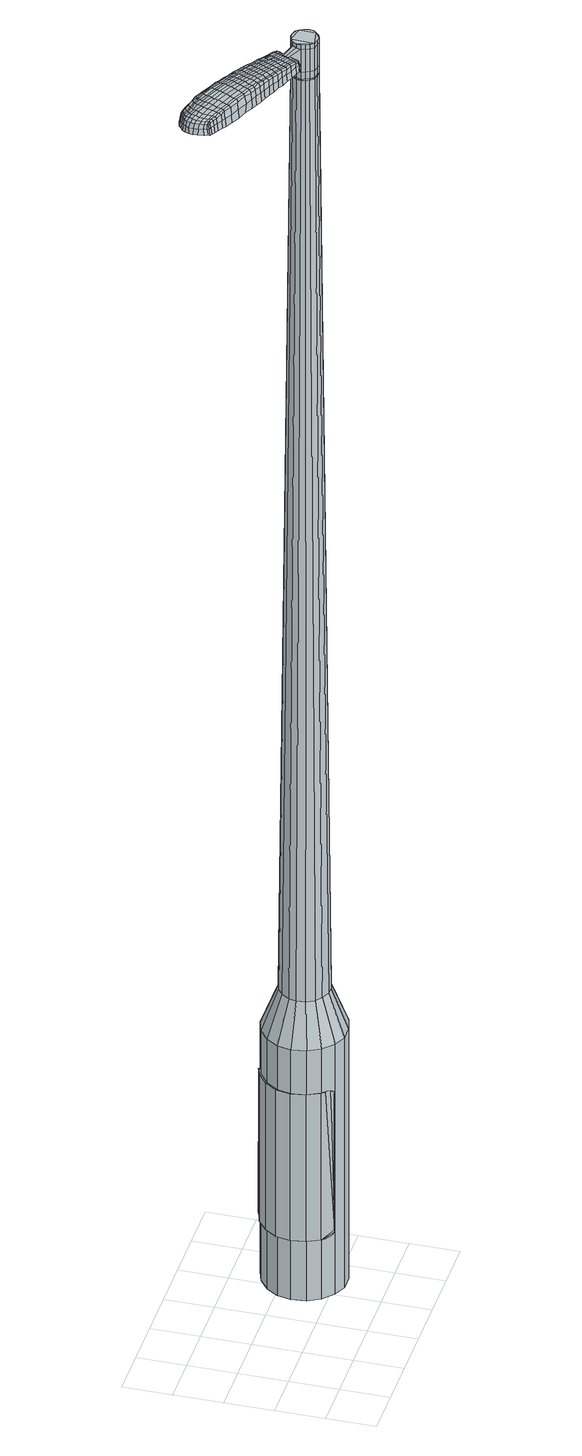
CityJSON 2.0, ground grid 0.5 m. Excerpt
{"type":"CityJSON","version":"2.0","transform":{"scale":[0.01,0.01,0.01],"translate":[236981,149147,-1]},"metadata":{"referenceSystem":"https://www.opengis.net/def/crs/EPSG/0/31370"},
"CityObjects":{
"object1":{"type":"GenericCityObject","attributes":{"cluster":246,"mean_distance_to_centroid":0.269,"new_centroid_x":236982.77,"new_centroid_y":149147.83,"mean_distance_to_camera":9.05,"H1":12.29,"H2":12.5,"Z_final":109.73,"cluster2":-1,"proj_x":236983.91,"proj_y":149145.11,"id_line":38693,"bearing_l":67.26,"distance":2.95,"orientation":"left","G_obj":157.26},"geometry":[{"type":"MultiSurface","lod":"2","boundaries":[[[0,1,2,3]],[[1,4,5,2]],[[4,6,7,5]],[[6,8,9,7]],[[8,10,11,9]],[[10,12,13,11]],[[12,14,15,13]],[[14,16,17,15]],[[16,18,19,17]],[[18,20,21,19]],[[20,22,23,21]],[[22,24,25,23]],[[24,26,27,25]],[[26,28,29,27]],[[28,30,31,29]],[[30,32,33,31]],[[32,34,35,33]],[[34,0,3,35]],[[36,37,38,39]],[[38,40,41,42]],[[41,43,42]],[[42,44,45,46]],[[45,47,46]],[[46,48,49,50]],[[49,51,50]],[[42,46,50,38]],[[50,52,39,38]],[[53,36,39]],[[2,5,7,35]],[[7,9,11,15]],[[11,13,15]],[[15,17,19,23]],[[19,21,23]],[[23,25,27,31]],[[27,29,31]],[[15,23,31,7]],[[31,33,35,7]],[[3,2,35]],[[1,0,54,55]],[[0,34,56,54]],[[34,32,57,56]],[[32,30,58,57]],[[30,28,59,58]],[[28,26,60,59]],[[26,24,61,60]],[[24,22,62,61]],[[22,20,63,62]],[[20,18,64,63]],[[18,16,65,64]],[[16,14,66,65]],[[14,12,67,66]],[[12,10,68,67]],[[10,8,69,68]],[[8,6,70,69]],[[6,4,71,70]],[[4,1,55,71]],[[55,54,72,73]],[[54,56,74,72]],[[56,57,75,74]],[[57,58,76,75]],[[58,59,77,76]],[[59,60,78,77]],[[60,61,79,78]],[[61,62,80,79]],[[62,63,81,80]],[[63,64,82,81]],[[64,65,83,82]],[[65,66,84,83]],[[66,67,85,84]],[[67,68,86,85]],[[68,69,87,86]],[[69,70,88,87]],[[70,71,89,88]],[[71,55,73,89]],[[90,91,92,93]],[[94,95,91,90]],[[75,96,95,94]],[[76,97,96,75]],[[98,99,97,76]],[[78,100,99,98]],[[101,102,100,78]],[[103,104,102,101]],[[81,105,104,103]],[[106,107,105,81]],[[108,109,107,106]],[[84,110,109,108]],[[111,112,110,84]],[[113,114,112,111]],[[115,116,114,113]],[[117,118,116,115]],[[119,120,118,117]],[[93,92,120,119]],[[121,122,123,124]],[[125,121,124,126]],[[127,125,126,128]],[[129,127,128,130]],[[131,129,130,132]],[[133,131,132,134]],[[135,133,134,136]],[[137,135,136,138]],[[139,137,138,140]],[[141,139,140,142]],[[143,141,142,144]],[[145,143,144,146]],[[147,145,146,148]],[[149,147,148,150]],[[151,149,150,152]],[[153,151,152,154]],[[73,72,90,93]],[[72,74,94,90]],[[74,75,94]],[[77,98,76]],[[77,78,98]],[[79,101,78]],[[79,80,103,101]],[[80,81,103]],[[82,106,81]],[[82,83,108,106]],[[83,84,108]],[[85,111,84]],[[85,86,113,111]],[[86,87,115,113]],[[87,88,117,115]],[[88,89,119,117]],[[89,73,93,119]],[[155,156,92,91]],[[156,157,120,92]],[[157,158,118,120]],[[158,159,116,118]],[[159,160,114,116]],[[160,161,112,114]],[[161,110,112]],[[162,109,110]],[[162,163,107,109]],[[163,105,107]],[[164,104,105]],[[164,165,102,104]],[[165,100,102]],[[166,99,100]],[[166,97,99]],[[167,95,96]],[[167,155,91,95]],[[39,52,153,168]],[[156,155,169,154]],[[53,39,168,122]],[[155,167,123,169]],[[36,53,122,121]],[[167,96,124,123]],[[37,36,121,125]],[[96,97,126,124]],[[38,37,125,127]],[[97,166,128,126]],[[40,38,127,129]],[[166,100,130,128]],[[41,40,129,131]],[[100,165,132,130]],[[43,41,131,133]],[[165,164,134,132]],[[42,43,133,135]],[[164,105,136,134]],[[44,42,135,137]],[[105,163,138,136]],[[45,44,137,139]],[[163,162,140,138]],[[47,45,139,141]],[[162,110,142,140]],[[46,47,141,143]],[[110,161,144,142]],[[48,46,143,145]],[[161,160,146,144]],[[49,48,145,147]],[[160,159,148,146]],[[51,49,147,149]],[[159,158,150,148]],[[50,51,149,151]],[[158,157,152,150]],[[52,50,151,153]],[[157,156,154,152]],[[153,154,170,171]],[[154,169,172,170]],[[169,123,173,172]],[[123,122,174,173]],[[122,168,175,174]],[[168,153,171,175]],[[176,177,178,179]],[[180,176,179,181]],[[176,180,182,183]],[[177,176,183,184]],[[185,186,187,188]],[[189,185,188,190]],[[185,189,191,192]],[[186,185,192,193]],[[194,195,196,197]],[[198,194,197,199]],[[194,198,200,201]],[[195,194,201,202]],[[203,204,205,206]],[[207,203,206,208]],[[203,207,209,210]],[[204,203,210,211]],[[212,213,214,215]],[[216,212,215,217]],[[212,216,218,219]],[[213,212,219,220]],[[221,222,223,224]],[[225,221,224,226]],[[221,225,227,228]],[[222,221,228,229]],[[230,231,232,233]],[[222,230,233,223]],[[230,222,229,234]],[[231,230,234,235]],[[236,237,238,239]],[[231,236,239,232]],[[236,231,235,240]],[[237,236,240,241]],[[242,180,181,243]],[[237,242,243,238]],[[242,237,241,244]],[[180,242,244,182]],[[245,246,247,248]],[[249,245,248,250]],[[245,249,251,252]],[[246,245,252,253]],[[254,255,256,257]],[[246,254,257,247]],[[254,246,253,258]],[[255,254,258,259]],[[260,261,262,263]],[[255,260,263,256]],[[260,255,259,264]],[[261,260,264,265]],[[266,267,268,269]],[[261,266,269,262]],[[266,261,265,270]],[[267,266,270,271]],[[272,177,184,273]],[[267,272,273,268]],[[272,267,271,274]],[[177,272,274,178]],[[275,276,277,278]],[[279,275,278,280]],[[275,279,281,282]],[[276,275,282,283]],[[284,285,286,287]],[[276,284,287,277]],[[284,276,283,288]],[[285,284,288,289]],[[290,291,292,293]],[[285,290,293,286]],[[290,285,289,294]],[[291,290,294,295]],[[296,189,190,297]],[[291,296,297,292]],[[296,291,295,298]],[[189,296,298,191]],[[299,300,301,302]],[[303,299,302,304]],[[299,303,305,306]],[[300,299,306,307]],[[308,309,310,311]],[[300,308,311,301]],[[308,300,307,312]],[[309,308,312,313]],[[314,315,316,317]],[[309,314,317,310]],[[314,309,313,318]],[[315,314,318,319]],[[320,321,322,323]],[[315,320,323,316]],[[320,315,319,324]],[[321,320,324,325]],[[326,186,193,327]],[[321,326,327,322]],[[326,321,325,328]],[[186,326,328,187]],[[329,215,214,330]],[[331,329,330,332]],[[329,331,333,334]],[[215,329,334,217]],[[335,331,332,336]],[[337,335,336,338]],[[335,337,339,340]],[[331,335,340,333]],[[341,337,338,342]],[[343,341,342,344]],[[341,343,345,346]],[[337,341,346,339]],[[347,343,344,348]],[[349,347,348,350]],[[347,349,351,352]],[[343,347,352,345]],[[353,349,350,354]],[[204,353,354,205]],[[353,204,211,355]],[[349,353,355,351]],[[356,357,202,201]],[[358,356,201,200]],[[356,358,359,360]],[[357,356,360,361]],[[362,363,361,360]],[[364,362,360,359]],[[362,364,365,366]],[[363,362,366,367]],[[368,369,367,366]],[[370,368,366,365]],[[368,370,371,372]],[[369,368,372,373]],[[374,375,373,372]],[[376,374,372,371]],[[374,376,209,207]],[[375,374,207,208]],[[377,378,379,380]],[[279,377,380,281]],[[377,279,280,381]],[[378,377,381,382]],[[383,198,199,384]],[[378,383,384,379]],[[383,378,382,385]],[[198,383,385,200]],[[386,387,388,389]],[[225,386,389,227]],[[386,225,226,390]],[[387,386,390,391]],[[392,393,394,395]],[[387,392,395,388]],[[392,387,391,396]],[[393,392,396,397]],[[398,195,202,399]],[[393,398,399,394]],[[398,393,397,400]],[[195,398,400,196]],[[401,402,403,404]],[[183,401,404,184]],[[401,183,182,405]],[[402,401,405,406]],[[407,408,409,410]],[[402,407,410,403]],[[407,402,406,411]],[[408,407,411,412]],[[413,206,205,414]],[[408,413,414,409]],[[413,408,412,415]],[[206,413,415,208]],[[416,417,418,419]],[[188,416,419,190]],[[416,188,187,420]],[[417,416,420,421]],[[422,210,209,423]],[[417,422,423,418]],[[422,417,421,424]],[[210,422,424,211]],[[425,426,427,428]],[[303,425,428,305]],[[425,303,304,429]],[[426,425,429,430]],[[431,216,217,432]],[[426,431,432,427]],[[431,426,430,433]],[[216,431,433,218]],[[434,435,436,437]],[[249,434,437,251]],[[434,249,250,438]],[[435,434,438,439]],[[440,441,442,443]],[[435,440,443,436]],[[440,435,439,444]],[[441,440,444,445]],[[446,213,220,447]],[[441,446,447,442]],[[446,441,445,448]],[[213,446,448,214]],[[449,450,439,438]],[[248,449,438,250]],[[449,248,247,451]],[[450,449,451,452]],[[453,454,445,444]],[[450,453,444,439]],[[453,450,452,455]],[[454,453,455,456]],[[457,330,214,448]],[[454,457,448,445]],[[457,454,456,458]],[[330,457,458,332]],[[459,460,461,462]],[[306,459,462,307]],[[459,306,305,428]],[[460,459,428,427]],[[463,334,333,464]],[[460,463,464,461]],[[463,460,427,432]],[[334,463,432,217]],[[465,466,452,451]],[[257,465,451,247]],[[465,257,256,467]],[[466,465,467,468]],[[469,470,456,455]],[[466,469,455,452]],[[469,466,468,471]],[[470,469,471,472]],[[473,336,332,458]],[[470,473,458,456]],[[473,470,472,474]],[[336,473,474,338]],[[475,476,477,478]],[[312,475,478,313]],[[475,312,307,462]],[[476,475,462,461]],[[479,340,339,480]],[[476,479,480,477]],[[479,476,461,464]],[[340,479,464,333]],[[481,482,468,467]],[[263,481,467,256]],[[481,263,262,483]],[[482,481,483,484]],[[485,486,472,471]],[[482,485,471,468]],[[485,482,484,487]],[[486,485,487,488]],[[489,342,338,474]],[[486,489,474,472]],[[489,486,488,490]],[[342,489,490,344]],[[491,492,493,494]],[[318,491,494,319]],[[491,318,313,478]],[[492,491,478,477]],[[495,346,345,496]],[[492,495,496,493]],[[495,492,477,480]],[[346,495,480,339]],[[497,498,484,483]],[[269,497,483,262]],[[497,269,268,499]],[[498,497,499,500]],[[501,502,488,487]],[[498,501,487,484]],[[501,498,500,503]],[[502,501,503,504]],[[505,348,344,490]],[[502,505,490,488]],[[505,502,504,506]],[[348,505,506,350]],[[507,508,509,510]],[[324,507,510,325]],[[507,324,319,494]],[[508,507,494,493]],[[511,352,351,512]],[[508,511,512,509]],[[511,508,493,496]],[[352,511,496,345]],[[513,514,500,499]],[[273,513,499,268]],[[513,273,184,404]],[[514,513,404,403]],[[515,516,504,503]],[[514,515,503,500]],[[515,514,403,410]],[[516,515,410,409]],[[517,354,350,506]],[[516,517,506,504]],[[517,516,409,414]],[[354,517,414,205]],[[518,519,421,420]],[[328,518,420,187]],[[518,328,325,510]],[[519,518,510,509]],[[520,355,211,424]],[[519,520,424,421]],[[520,519,509,512]],[[355,520,512,351]],[[521,522,382,381]],[[278,521,381,280]],[[521,278,277,523]],[[522,521,523,524]],[[525,358,200,385]],[[522,525,385,382]],[[525,522,524,526]],[[358,525,526,359]],[[527,528,529,530]],[[228,527,530,229]],[[527,228,227,389]],[[528,527,389,388]],[[531,532,533,534]],[[528,531,534,529]],[[531,528,388,395]],[[532,531,395,394]],[[535,357,361,536]],[[532,535,536,533]],[[535,532,394,399]],[[357,535,399,202]],[[537,538,524,523]],[[287,537,523,277]],[[537,287,286,539]],[[538,537,539,540]],[[541,364,359,526]],[[538,541,526,524]],[[541,538,540,542]],[[364,541,542,365]],[[543,544,545,546]],[[234,543,546,235]],[[543,234,229,530]],[[544,543,530,529]],[[547,548,549,550]],[[544,547,550,545]],[[547,544,529,534]],[[548,547,534,533]],[[551,363,367,552]],[[548,551,552,549]],[[551,548,533,536]],[[363,551,536,361]],[[553,554,540,539]],[[293,553,539,286]],[[553,293,292,555]],[[554,553,555,556]],[[557,370,365,542]],[[554,557,542,540]],[[557,554,556,558]],[[370,557,558,371]],[[559,560,561,562]],[[240,559,562,241]],[[559,240,235,546]],[[560,559,546,545]],[[563,564,565,566]],[[560,563,566,561]],[[563,560,545,550]],[[564,563,550,549]],[[567,369,373,568]],[[564,567,568,565]],[[567,564,549,552]],[[369,567,552,367]],[[569,570,556,555]],[[297,569,555,292]],[[569,297,190,419]],[[570,569,419,418]],[[571,376,371,558]],[[570,571,558,556]],[[571,570,418,423]],[[376,571,423,209]],[[572,573,406,405]],[[244,572,405,182]],[[572,244,241,562]],[[573,572,562,561]],[[574,575,412,411]],[[573,574,411,406]],[[574,573,561,566]],[[575,574,566,565]],[[576,375,208,415]],[[575,576,415,412]],[[576,575,565,568]],[[375,576,568,373]],[[577,578,579,580]],[[580,579,581,582]],[[583,581,579,584]],[[584,579,578,585]],[[586,587,588,589]],[[589,588,590,591]],[[592,590,588,593]],[[593,588,587,594]],[[595,596,597,598]],[[598,597,599,600]],[[601,599,597,602]],[[602,597,596,603]],[[604,605,606,607]],[[607,606,608,609]],[[610,608,606,611]],[[611,606,605,612]],[[613,614,615,616]],[[616,615,617,618]],[[619,617,615,620]],[[620,615,614,621]],[[622,623,624,625]],[[625,624,626,627]],[[628,626,624,629]],[[629,624,623,630]],[[631,632,633,634]],[[634,633,623,622]],[[630,623,633,635]],[[635,633,632,636]],[[637,638,639,640]],[[640,639,632,631]],[[636,632,639,641]],[[641,639,638,642]],[[582,581,643,644]],[[644,643,638,637]],[[642,638,643,645]],[[645,643,581,583]],[[646,647,648,649]],[[649,648,650,651]],[[652,650,648,653]],[[653,648,647,654]],[[655,656,657,658]],[[658,657,647,646]],[[654,647,657,659]],[[659,657,656,660]],[[661,662,663,664]],[[664,663,656,655]],[[660,656,663,665]],[[665,663,662,666]],[[667,668,669,670]],[[670,669,662,661]],[[666,662,669,671]],[[671,669,668,672]],[[585,578,673,674]],[[674,673,668,667]],[[672,668,673,675]],[[675,673,578,577]],[[676,677,678,679]],[[679,678,680,681]],[[682,680,678,683]],[[683,678,677,684]],[[685,686,687,688]],[[688,687,677,676]],[[684,677,687,689]],[[689,687,686,690]],[[691,692,693,694]],[[694,693,686,685]],[[690,686,693,695]],[[695,693,692,696]],[[591,590,697,698]],[[698,697,692,691]],[[696,692,697,699]],[[699,697,590,592]],[[700,701,702,703]],[[703,702,704,705]],[[706,704,702,707]],[[707,702,701,708]],[[709,710,711,712]],[[712,711,701,700]],[[708,701,711,713]],[[713,711,710,714]],[[715,716,717,718]],[[718,717,710,709]],[[714,710,717,719]],[[719,717,716,720]],[[721,722,723,724]],[[724,723,716,715]],[[720,716,723,725]],[[725,723,722,726]],[[594,587,727,728]],[[728,727,722,721]],[[726,722,727,729]],[[729,727,587,586]],[[613,616,730,731]],[[731,730,732,733]],[[734,732,730,735]],[[735,730,616,618]],[[733,732,736,737]],[[737,736,738,739]],[[740,738,736,741]],[[741,736,732,734]],[[739,738,742,743]],[[743,742,744,745]],[[746,744,742,747]],[[747,742,738,740]],[[745,744,748,749]],[[749,748,750,751]],[[752,750,748,753]],[[753,748,744,746]],[[751,750,754,755]],[[755,754,605,604]],[[612,605,754,756]],[[756,754,750,752]],[[603,757,758,602]],[[602,758,759,601]],[[760,759,758,761]],[[761,758,757,762]],[[762,763,764,761]],[[761,764,765,760]],[[766,765,764,767]],[[767,764,763,768]],[[768,769,770,767]],[[767,770,771,766]],[[772,771,770,773]],[[773,770,769,774]],[[774,775,776,773]],[[773,776,777,772]],[[610,777,776,608]],[[608,776,775,609]],[[778,779,780,781]],[[781,780,680,682]],[[681,680,780,782]],[[782,780,779,783]],[[600,599,784,785]],[[785,784,779,778]],[[783,779,784,786]],[[786,784,599,601]],[[787,788,789,790]],[[790,789,626,628]],[[627,626,789,791]],[[791,789,788,792]],[[793,794,795,796]],[[796,795,788,787]],[[792,788,795,797]],[[797,795,794,798]],[[603,596,799,800]],[[800,799,794,793]],[[798,794,799,801]],[[801,799,596,595]],[[802,803,804,805]],[[805,804,584,585]],[[583,584,804,806]],[[806,804,803,807]],[[808,809,810,811]],[[811,810,803,802]],[[807,803,810,812]],[[812,810,809,813]],[[604,607,814,815]],[[815,814,809,808]],[[813,809,814,816]],[[816,814,607,609]],[[817,818,819,820]],[[820,819,589,591]],[[586,589,819,821]],[[821,819,818,822]],[[610,611,823,824]],[[824,823,818,817]],[[822,818,823,825]],[[825,823,611,612]],[[826,827,828,829]],[[829,828,704,706]],[[705,704,828,830]],[[830,828,827,831]],[[618,617,832,833]],[[833,832,827,826]],[[831,827,832,834]],[[834,832,617,619]],[[835,836,837,838]],[[838,837,650,652]],[[651,650,837,839]],[[839,837,836,840]],[[841,842,843,844]],[[844,843,836,835]],[[840,836,843,845]],[[845,843,842,846]],[[621,614,847,848]],[[848,847,842,841]],[[846,842,847,849]],[[849,847,614,613]],[[840,850,839]],[[839,850,649,651]],[[646,649,850,851]],[[851,850,852]],[[846,853,854,845]],[[845,854,850,840]],[[852,850,854,855]],[[855,854,853,856]],[[613,731,857,849]],[[849,857,853,846]],[[856,853,857,858]],[[858,857,731,733]],[[859,860,861,862]],[[862,861,707,708]],[[706,707,861,829]],[[829,861,860,826]],[[734,735,863,864]],[[864,863,860,859]],[[826,860,863,833]],[[833,863,735,618]],[[852,865,851]],[[851,865,658,646]],[[655,658,865,866]],[[866,865,867]],[[856,868,869,855]],[[855,869,865,852]],[[867,865,869,870]],[[870,869,868,871]],[[733,737,872,858]],[[858,872,868,856]],[[871,868,872,873]],[[873,872,737,739]],[[874,875,876,877]],[[877,876,713,714]],[[708,713,876,862]],[[862,876,875,859]],[[740,741,878,879]],[[879,878,875,874]],[[859,875,878,864]],[[864,878,741,734]],[[867,880,881,866]],[[866,881,664,655]],[[661,664,881,882]],[[882,881,880,883]],[[871,884,885,870]],[[870,885,880,867]],[[883,880,885,886]],[[886,885,884,887]],[[739,743,888,873]],[[873,888,884,871]],[[887,884,888,889]],[[889,888,743,745]],[[890,891,892,893]],[[893,892,719,720]],[[714,719,892,877]],[[877,892,891,874]],[[746,747,894,895]],[[895,894,891,890]],[[874,891,894,879]],[[879,894,747,740]],[[883,896,897,882]],[[882,897,670,661]],[[667,670,897,898]],[[898,897,896,899]],[[887,900,901,886]],[[886,901,896,883]],[[899,896,901,902]],[[902,901,900,903]],[[745,749,904,889]],[[889,904,900,887]],[[903,900,904,905]],[[905,904,749,751]],[[906,907,908,909]],[[909,908,725,726]],[[720,725,908,893]],[[893,908,907,890]],[[752,753,910,911]],[[911,910,907,906]],[[890,907,910,895]],[[895,910,753,746]],[[899,912,913,898]],[[898,913,674,667]],[[585,674,913,805]],[[805,913,912,802]],[[903,914,915,902]],[[902,915,912,899]],[[802,912,915,811]],[[811,915,914,808]],[[751,755,916,905]],[[905,916,914,903]],[[808,914,916,815]],[[815,916,755,604]],[[822,917,918,821]],[[821,918,729,586]],[[726,729,918,909]],[[909,918,917,906]],[[612,756,919,825]],[[825,919,917,822]],[[906,917,919,911]],[[911,919,756,752]],[[783,920,921,782]],[[782,921,679,681]],[[676,679,921,922]],[[922,921,920,923]],[[601,759,924,786]],[[786,924,920,783]],[[923,920,924,925]],[[925,924,759,760]],[[926,927,928,929]],[[929,928,629,630]],[[628,629,928,790]],[[790,928,927,787]],[[930,931,932,933]],[[933,932,927,926]],[[787,927,932,796]],[[796,932,931,793]],[[762,757,934,935]],[[935,934,931,930]],[[793,931,934,800]],[[800,934,757,603]],[[923,936,937,922]],[[922,937,688,676]],[[685,688,937,938]],[[938,937,936,939]],[[760,765,940,925]],[[925,940,936,923]],[[939,936,940,941]],[[941,940,765,766]],[[942,943,944,945]],[[945,944,635,636]],[[630,635,944,929]],[[929,944,943,926]],[[946,947,948,949]],[[949,948,943,942]],[[926,943,948,933]],[[933,948,947,930]],[[768,763,950,951]],[[951,950,947,946]],[[930,947,950,935]],[[935,950,763,762]],[[939,952,953,938]],[[938,953,694,685]],[[691,694,953,954]],[[954,953,952,955]],[[766,771,956,941]],[[941,956,952,939]],[[955,952,956,957]],[[957,956,771,772]],[[958,959,960,961]],[[961,960,641,642]],[[636,641,960,945]],[[945,960,959,942]],[[962,963,964,965]],[[965,964,959,958]],[[942,959,964,949]],[[949,964,963,946]],[[774,769,966,967]],[[967,966,963,962]],[[946,963,966,951]],[[951,966,769,768]],[[955,968,969,954]],[[954,969,698,691]],[[591,698,969,820]],[[820,969,968,817]],[[772,777,970,957]],[[957,970,968,955]],[[817,968,970,824]],[[824,970,777,610]],[[807,971,972,806]],[[806,972,645,583]],[[642,645,972,961]],[[961,972,971,958]],[[813,973,974,812]],[[812,974,971,807]],[[958,971,974,965]],[[965,974,973,962]],[[609,775,975,816]],[[816,975,973,813]],[[962,973,975,967]],[[967,975,775,774]],[[577,580,179,178]],[[580,582,181,179]],[[592,593,192,191]],[[593,594,193,192]],[[595,598,197,196]],[[598,600,199,197]],[[619,620,219,218]],[[620,621,220,219]],[[622,625,224,223]],[[625,627,226,224]],[[631,634,233,232]],[[634,622,223,233]],[[637,640,239,238]],[[640,631,232,239]],[[582,644,243,181]],[[644,637,238,243]],[[652,653,252,251]],[[653,654,253,252]],[[654,659,258,253]],[[659,660,259,258]],[[660,665,264,259]],[[665,666,265,264]],[[666,671,270,265]],[[671,672,271,270]],[[672,675,274,271]],[[675,577,178,274]],[[682,683,282,281]],[[683,684,283,282]],[[684,689,288,283]],[[689,690,289,288]],[[690,695,294,289]],[[695,696,295,294]],[[696,699,298,295]],[[699,592,191,298]],[[700,703,302,301]],[[703,705,304,302]],[[709,712,311,310]],[[712,700,301,311]],[[715,718,317,316]],[[718,709,310,317]],[[721,724,323,322]],[[724,715,316,323]],[[594,728,327,193]],[[728,721,322,327]],[[778,781,380,379]],[[781,682,281,380]],[[600,785,384,199]],[[785,778,379,384]],[[627,791,390,226]],[[791,792,391,390]],[[792,797,396,391]],[[797,798,397,396]],[[798,801,400,397]],[[801,595,196,400]],[[705,830,429,304]],[[830,831,430,429]],[[831,834,433,430]],[[834,619,218,433]],[[835,838,437,436]],[[838,652,251,437]],[[841,844,443,442]],[[844,835,436,443]],[[621,848,447,220]],[[848,841,442,447]],[[976,977,978,979]],[[980,981,979,978]],[[982,983,984,985]],[[986,987,988,989]],[[977,990,991,978]],[[992,980,978,991]],[[993,982,985,994]],[[995,996,987,986]],[[990,997,998,991]],[[998,999,992,991]],[[1000,993,994,1001]],[[1002,996,995,1003]],[[997,1004,1005,998]],[[1005,1006,999,998]],[[1007,1000,1001,1008]],[[1009,1002,1003,1010]],[[1011,1012,1013,1014]],[[1015,1016,1012,1011]],[[1015,1017,1018,1016]],[[1017,1019,1020,1018]],[[1021,1022,1023,1024]],[[1025,1026,1022,1021]],[[1027,1028,1026,1025]],[[1029,1030,1028,1027]],[[1024,1013,1012,1021]],[[1021,1012,1016,1025]],[[1016,1018,1027,1025]],[[1018,1020,1029,1027]],[[985,984,981,980]],[[994,985,980,992]],[[999,1001,994,992]],[[1006,1008,1001,999]],[[986,989,983,982]],[[995,986,982,993]],[[1003,995,993,1000]],[[1010,1003,1000,1007]],[[987,1011,1014,988]],[[996,1015,1011,987]],[[1017,1015,996,1002]],[[1019,1017,1002,1009]],[[1031,1032,1033,1034]],[[1033,1035,1036,1037]],[[1033,1037,1038,1039]],[[1033,1039,1034]],[[1040,1031,1034,1041]],[[1042,1041,1034,1043]],[[1044,1043,1034]],[[1045,1033,1032,1046]],[[1047,1045,1046,1048]],[[1049,1047,1048,1050]],[[1051,1049,1050,1052]],[[1053,1051,1052,1054]],[[1054,1055,1056,1057]],[[1054,1057,1058,1059]],[[1054,1059,1060,1061]],[[1060,1062,1063,1064]],[[1060,1064,1065,1066]],[[1060,1066,1061]],[[1054,1061,1053]],[[1067,1068,1032,1031]],[[1069,1070,1035,1033]],[[1071,1072,1044,1034]],[[1068,1073,1046,1032]],[[1074,1069,1033,1045]],[[1073,1075,1048,1046]],[[1076,1074,1045,1047]],[[1075,1077,1050,1048]],[[1078,1076,1047,1049]],[[1077,1079,1052,1050]],[[1080,1078,1049,1051]],[[1079,1081,1054,1052]],[[1082,1080,1051,1053]],[[1081,1083,1055,1054]],[[1084,1085,1062,1060]],[[1086,1082,1053,1061]],[[1056,1055,1083,1087]],[[1057,1056,1087,1088]],[[1058,1057,1088,1089]],[[1059,1058,1089,1090]],[[1060,1059,1090,1084]],[[1091,1067,1031,1040]],[[1092,1091,1040,1041]],[[1093,1092,1041,1042]],[[1094,1093,1042,1043]],[[1072,1094,1043,1044]],[[1036,1035,1070,1095]],[[1063,1062,1085,1096]],[[1037,1036,1095,1097]],[[1038,1037,1097,1098]],[[1039,1038,1098,1099]],[[1034,1039,1099,1071]],[[1064,1063,1096,1100]],[[1065,1064,1100,1101]],[[1066,1065,1101,1102]],[[1061,1066,1102,1086]]]}]}
},
"vertices":[
[135,98,384],[143,110,384],[143,110,96],[135,98,96],[155,119,384],[155,119,96],[169,124,384],[169,124,96],[184,123,384],[184,123,96],[197,117,384],[197,117,96],[208,107,384],[208,107,96],[215,94,384],[215,94,96],[217,80,384],[217,80,96],[214,65,384],[214,65,96],[206,53,384],[206,53,96],[194,44,384],[194,44,96],[180,40,384],[180,40,96],[165,40,384],[165,40,96],[152,46,384],[152,46,96],[141,56,384],[141,56,96],[134,69,384],[134,69,96],[132,84,384],[132,84,96],[162,78,1524],[164,74,1524],[167,70,1524],[162,87,1524],[172,69,1524],[176,68,1524],[184,73,1524],[181,70,1524],[187,76,1524],[188,81,1524],[185,90,1524],[187,86,1524],[182,93,1524],[177,95,1524],[168,94,1524],[173,95,1524],[165,91,1524],[161,82,1524],[151,91,429],[156,99,429],[149,83,429],[150,74,429],[154,66,429],[161,61,429],[169,57,429],[178,57,429],[186,59,429],[193,65,429],[198,72,429],[200,80,429],[199,89,429],[195,97,429],[188,103,429],[180,106,429],[171,107,429],[163,104,429],[162,87,1483],[165,91,1483],[161,82,1483],[162,78,1483],[164,74,1483],[167,70,1483],[172,69,1483],[176,68,1483],[181,70,1483],[184,73,1483],[187,76,1483],[188,81,1483],[187,86,1483],[185,90,1483],[182,93,1483],[177,95,1483],[173,95,1483],[168,94,1483],[163,87,1483],[163,87,1485],[165,90,1485],[165,90,1483],[162,82,1483],[162,82,1485],[162,78,1485],[164,74,1485],[168,71,1483],[168,71,1485],[172,69,1485],[176,69,1483],[176,69,1485],[180,70,1483],[180,70,1485],[184,73,1485],[186,77,1483],[186,77,1485],[187,81,1483],[187,81,1485],[187,86,1485],[185,89,1483],[185,89,1485],[181,93,1483],[181,93,1485],[177,94,1483],[177,94,1485],[173,94,1483],[173,94,1485],[169,93,1483],[169,93,1485],[162,78,1519],[161,82,1519],[161,82,1493],[162,78,1493],[164,74,1519],[164,74,1493],[167,70,1519],[167,70,1493],[172,69,1519],[172,69,1493],[176,68,1519],[176,68,1493],[181,70,1519],[181,70,1493],[184,73,1519],[184,73,1493],[187,76,1519],[187,76,1493],[188,81,1519],[188,81,1493],[187,86,1519],[187,86,1493],[185,90,1519],[185,90,1493],[182,93,1519],[182,93,1493],[177,95,1519],[177,95,1493],[173,95,1519],[173,95,1493],[168,94,1519],[168,94,1493],[165,91,1519],[165,91,1493],[162,87,1485],[165,91,1485],[168,94,1485],[173,95,1485],[177,95,1485],[182,93,1485],[185,90,1485],[188,81,1485],[187,76,1485],[181,70,1485],[176,68,1485],[167,70,1485],[161,82,1485],[162,87,1519],[162,87,1493],[146,97,1513],[146,97,1518],[145,94,1513],[144,91,1513],[144,91,1518],[145,94,1518],[84,141,1519],[91,138,1518],[90,140,1509],[84,143,1510],[76,144,1519],[76,146,1510],[77,143,1526],[84,139,1525],[91,136,1525],[69,105,1519],[76,103,1518],[77,104,1525],[70,106,1525],[61,108,1519],[62,110,1526],[59,108,1510],[67,104,1510],[74,102,1509],[8,150,1519],[10,153,1519],[9,154,1513],[7,150,1513],[8,146,1519],[7,146,1513],[9,145,1524],[10,149,1524],[11,153,1524],[76,121,1530],[83,118,1529],[85,121,1529],[78,124,1530],[68,125,1531],[69,128,1531],[67,121,1530],[75,118,1530],[82,115,1529],[151,90,1512],[152,93,1512],[151,93,1517],[150,91,1517],[150,88,1512],[149,88,1517],[149,88,1506],[150,91,1506],[151,93,1506],[29,162,1519],[32,162,1519],[32,163,1512],[29,164,1512],[27,163,1518],[26,164,1512],[27,162,1522],[29,161,1523],[32,160,1524],[37,160,1519],[42,158,1519],[42,160,1512],[36,162,1512],[37,159,1524],[42,157,1525],[48,156,1519],[55,154,1519],[54,155,1511],[47,158,1511],[48,155,1526],[55,152,1526],[66,149,1519],[65,151,1510],[66,147,1526],[150,108,1513],[144,112,1513],[144,110,1518],[151,107,1517],[155,106,1512],[154,105,1516],[155,107,1506],[150,110,1507],[143,113,1507],[137,115,1514],[130,118,1515],[130,117,1520],[137,114,1519],[136,117,1507],[130,120,1507],[124,122,1515],[117,125,1516],[117,123,1522],[124,120,1521],[123,123,1508],[116,127,1508],[110,128,1517],[104,131,1517],[104,130,1524],[110,127,1523],[110,130,1508],[103,133,1509],[97,135,1518],[97,133,1524],[96,137,1509],[14,130,1519],[17,128,1519],[18,129,1524],[15,131,1523],[12,131,1518],[13,132,1522],[11,130,1512],[13,129,1512],[16,127,1512],[22,126,1519],[27,123,1519],[28,124,1525],[23,127,1524],[20,125,1512],[25,122,1512],[32,121,1519],[39,117,1519],[41,118,1526],[33,122,1526],[30,120,1511],[38,116,1511],[50,113,1519],[51,114,1526],[48,112,1510],[139,81,1513],[131,83,1513],[130,82,1507],[137,80,1507],[144,79,1512],[143,78,1506],[143,80,1516],[140,81,1517],[133,84,1518],[124,86,1514],[117,88,1515],[116,87,1507],[123,85,1507],[126,86,1519],[119,89,1520],[110,90,1515],[103,93,1516],[102,92,1508],[109,90,1508],[112,91,1521],[105,94,1522],[96,95,1517],[89,98,1517],[88,97,1509],[95,95,1508],[98,96,1523],[91,99,1524],[82,100,1518],[81,99,1509],[84,101,1524],[145,93,1519],[146,95,1519],[138,96,1520],[139,98,1520],[137,93,1520],[144,90,1519],[131,99,1522],[132,101,1522],[124,101,1523],[125,104,1523],[123,99,1523],[130,96,1521],[117,104,1524],[119,107,1524],[111,107,1525],[112,110,1525],[109,104,1525],[116,101,1524],[104,110,1526],[105,113,1526],[97,113,1527],[98,116,1527],[96,110,1527],[102,107,1526],[90,116,1528],[91,119,1528],[89,112,1528],[12,148,1527],[14,151,1527],[12,144,1526],[16,142,1527],[17,146,1528],[18,150,1528],[22,144,1529],[24,147,1529],[21,140,1528],[28,137,1530],[29,141,1530],[31,144,1530],[36,138,1531],[37,142,1531],[35,134,1530],[43,131,1531],[44,135,1531],[46,138,1531],[56,130,1531],[58,133,1531],[55,126,1531],[11,133,1518],[10,136,1519],[8,135,1513],[10,132,1513],[12,133,1523],[11,136,1523],[8,141,1519],[7,141,1513],[10,140,1524],[24,163,1518],[21,162,1518],[23,161,1523],[25,162,1523],[24,164,1513],[21,163,1513],[18,161,1519],[15,159,1519],[16,158,1524],[19,160,1523],[17,162,1513],[14,159,1513],[12,156,1519],[13,156,1524],[11,157,1513],[84,137,1528],[83,136,1528],[90,133,1528],[90,134,1527],[76,141,1528],[75,139,1529],[82,133,1529],[80,130,1530],[87,127,1529],[88,130,1528],[74,137,1529],[72,134,1530],[79,127,1530],[86,124,1529],[71,131,1531],[71,108,1528],[72,110,1529],[64,113,1529],[63,111,1528],[78,105,1527],[79,107,1528],[73,114,1529],[65,117,1530],[80,111,1528],[146,79,1512],[147,81,1512],[146,82,1517],[145,80,1517],[145,79,1506],[146,81,1506],[148,84,1512],[147,85,1517],[147,84,1506],[157,104,1512],[156,102,1512],[156,103,1506],[156,105,1506],[155,104,1517],[155,102,1517],[155,100,1512],[154,98,1512],[153,98,1506],[155,101,1506],[154,100,1517],[153,98,1517],[153,95,1512],[152,96,1506],[152,96,1517],[150,106,1519],[150,104,1519],[144,109,1520],[143,108,1520],[149,102,1519],[148,100,1519],[142,105,1520],[141,103,1520],[147,98,1519],[140,101,1520],[140,82,1519],[141,84,1519],[134,87,1520],[133,85,1520],[142,87,1519],[135,90,1520],[137,112,1521],[136,111,1521],[130,116,1522],[130,114,1522],[135,109,1521],[134,106,1521],[129,112,1522],[128,109,1523],[133,104,1522],[126,107,1523],[126,87,1521],[127,89,1521],[120,92,1522],[119,90,1522],[128,92,1521],[122,95,1522],[123,119,1523],[123,117,1523],[117,122,1524],[116,120,1524],[122,115,1523],[121,112,1524],[115,118,1525],[114,115,1525],[120,110,1524],[113,113,1525],[112,93,1523],[113,95,1523],[106,97,1524],[105,95,1524],[115,98,1524],[108,101,1525],[110,125,1525],[109,123,1525],[104,128,1526],[103,126,1526],[108,121,1526],[107,118,1526],[102,124,1527],[101,121,1527],[106,116,1526],[99,118,1527],[98,98,1525],[99,100,1525],[92,102,1526],[92,100,1526],[101,103,1526],[94,106,1527],[97,131,1527],[96,130,1527],[95,127,1527],[94,124,1528],[93,121,1528],[85,103,1527],[86,105,1527],[87,108,1528],[15,132,1525],[13,135,1525],[18,131,1526],[17,133,1526],[12,139,1526],[16,137,1527],[27,161,1525],[25,160,1525],[28,159,1526],[31,160,1525],[22,159,1525],[19,157,1526],[23,155,1527],[25,157,1526],[16,155,1526],[20,153,1527],[22,128,1526],[22,131,1527],[28,126,1527],[27,128,1528],[21,135,1528],[28,132,1529],[35,158,1526],[33,157,1527],[39,155,1528],[41,156,1527],[31,155,1527],[28,153,1528],[35,151,1529],[37,153,1528],[26,150,1528],[32,148,1530],[33,123,1528],[33,125,1529],[41,120,1528],[41,122,1529],[34,130,1529],[42,126,1530],[47,154,1528],[45,152,1528],[53,149,1529],[54,151,1528],[43,150,1529],[41,148,1530],[49,144,1530],[51,147,1530],[39,145,1530],[47,141,1531],[52,115,1529],[52,118,1529],[53,122,1530],[65,146,1528],[64,144,1529],[62,142,1530],[61,139,1530],[59,136,1531],[89,138,1509],[90,136,1518],[83,139,1518],[83,141,1509],[75,143,1519],[75,144,1510],[76,141,1525],[84,137,1525],[90,134,1525],[78,106,1525],[76,105,1518],[70,107,1518],[71,108,1525],[62,110,1519],[63,111,1525],[60,109,1510],[68,106,1509],[75,104,1509],[11,153,1513],[12,152,1519],[10,149,1519],[9,150,1513],[10,146,1519],[9,146,1513],[11,145,1524],[12,149,1524],[13,152,1524],[84,122,1528],[83,119,1528],[76,122,1529],[77,124,1529],[68,125,1529],[69,128,1529],[67,122,1529],[75,118,1529],[82,116,1528],[149,94,1516],[150,94,1512],[149,91,1512],[148,92,1516],[148,88,1512],[147,89,1516],[147,88,1506],[148,91,1506],[149,94,1506],[31,161,1512],[32,160,1519],[29,160,1518],[28,162,1512],[27,161,1518],[26,162,1512],[27,160,1522],[29,159,1523],[32,158,1523],[41,158,1512],[42,157,1519],[36,158,1519],[36,160,1512],[36,157,1524],[42,155,1525],[54,154,1511],[54,152,1519],[47,155,1519],[46,156,1511],[47,153,1525],[54,150,1526],[65,147,1519],[64,149,1510],[65,146,1526],[143,109,1518],[143,110,1513],[149,107,1513],[150,106,1517],[154,104,1512],[153,104,1515],[153,105,1506],[149,108,1506],[142,111,1507],[129,115,1520],[129,117,1514],[136,113,1514],[136,112,1519],[136,115,1507],[129,118,1507],[116,122,1522],[116,123,1516],[123,120,1515],[123,118,1521],[122,122,1508],[115,125,1508],[103,128,1523],[103,130,1517],[109,127,1516],[109,125,1522],[109,128,1508],[102,132,1508],[96,133,1517],[96,131,1524],[96,135,1509],[19,131,1523],[18,130,1519],[16,131,1518],[16,132,1523],[14,133,1518],[15,133,1522],[13,132,1512],[14,131,1512],[17,129,1512],[29,126,1525],[28,125,1519],[23,127,1519],[24,128,1524],[21,127,1512],[26,124,1512],[41,120,1526],[40,119,1519],[33,122,1519],[34,123,1525],[31,121,1511],[38,118,1511],[51,115,1519],[52,116,1526],[49,114,1510],[131,84,1507],[132,85,1513],[139,82,1513],[138,82,1506],[144,81,1512],[143,80,1506],[144,82,1515],[140,83,1517],[133,86,1518],[116,89,1507],[118,90,1514],[125,87,1514],[124,87,1507],[126,88,1519],[119,91,1520],[102,94,1508],[104,95,1516],[111,92,1515],[109,92,1508],[112,93,1521],[105,96,1522],[88,99,1508],[90,100,1517],[97,97,1516],[95,96,1508],[98,98,1522],[91,101,1523],[83,102,1517],[81,101,1509],[84,103,1524],[144,93,1518],[145,96,1518],[138,96,1519],[139,98,1519],[136,93,1519],[143,91,1518],[131,99,1520],[132,101,1520],[124,102,1521],[125,104,1521],[123,99,1521],[129,96,1520],[117,105,1523],[118,107,1523],[110,107,1524],[111,110,1524],[109,105,1524],[116,102,1523],[103,110,1525],[104,113,1525],[96,113,1526],[98,116,1526],[95,110,1526],[102,107,1525],[90,116,1527],[91,119,1527],[88,113,1527],[15,151,1526],[14,148,1526],[13,144,1525],[17,143,1526],[17,146,1526],[19,149,1526],[24,147,1528],[23,144,1528],[22,140,1527],[29,137,1528],[30,141,1529],[31,144,1529],[38,141,1530],[36,138,1530],[35,135,1529],[43,131,1530],[44,135,1530],[46,138,1530],[57,133,1530],[56,130,1530],[55,126,1530],[11,136,1513],[12,136,1518],[13,134,1518],[12,133,1512],[14,134,1523],[13,136,1523],[10,141,1519],[9,141,1513],[12,141,1523],[23,159,1523],[22,160,1518],[25,161,1518],[25,160,1523],[24,162,1512],[22,161,1512],[17,156,1523],[16,157,1519],[19,159,1519],[20,158,1523],[19,160,1513],[15,158,1513],[14,155,1519],[15,154,1524],[13,155,1513],[89,132,1527],[83,135,1527],[83,136,1527],[90,133,1526],[75,140,1527],[75,139,1528],[87,127,1528],[80,130,1528],[81,133,1528],[88,130,1527],[73,136,1528],[72,134,1529],[79,127,1529],[85,124,1528],[70,131,1529],[64,114,1528],[72,111,1527],[72,109,1527],[64,112,1527],[78,107,1526],[79,108,1527],[73,114,1528],[65,118,1528],[80,112,1527],[144,83,1516],[145,82,1512],[145,81,1512],[144,82,1516],[144,80,1506],[144,82,1506],[146,85,1512],[146,86,1516],[145,85,1506],[153,104,1506],[154,103,1512],[155,104,1512],[154,105,1506],[153,104,1516],[153,103,1516],[151,99,1506],[152,99,1512],[153,101,1512],[153,102,1506],[152,101,1516],[151,99,1516],[151,96,1512],[150,97,1506],[150,96,1516],[149,105,1518],[143,108,1519],[142,108,1519],[147,100,1518],[148,103,1518],[142,106,1519],[141,103,1519],[146,98,1518],[140,101,1519],[134,87,1519],[140,85,1518],[140,84,1518],[133,86,1519],[142,88,1518],[135,90,1519],[136,111,1520],[129,115,1521],[129,114,1521],[134,106,1520],[135,109,1520],[128,112,1521],[127,109,1521],[133,104,1520],[126,107,1521],[120,92,1521],[127,90,1520],[126,89,1520],[119,91,1521],[128,93,1520],[121,96,1521],[122,117,1522],[123,118,1522],[116,121,1523],[115,120,1523],[120,112,1522],[121,115,1522],[114,118,1523],[113,115,1524],[119,110,1523],[112,113,1524],[106,98,1523],[113,95,1522],[112,94,1522],[105,96,1523],[114,98,1522],[107,101,1523],[109,123,1524],[109,124,1524],[103,127,1525],[102,126,1525],[107,118,1525],[108,121,1524],[101,124,1525],[100,121,1526],[105,116,1525],[99,119,1526],[92,103,1525],[99,100,1524],[99,99,1524],[92,102,1525],[100,104,1524],[94,106,1525],[96,129,1526],[96,130,1526],[93,124,1527],[94,127,1526],[92,121,1527],[85,105,1526],[85,104,1526],[87,109,1526],[15,135,1524],[16,133,1524],[19,132,1525],[18,134,1525],[14,140,1525],[17,138,1525],[29,158,1525],[25,158,1524],[27,159,1524],[31,158,1525],[23,155,1526],[19,156,1525],[22,157,1524],[26,156,1525],[17,153,1525],[21,152,1526],[23,131,1526],[23,129,1526],[29,127,1526],[28,129,1527],[22,135,1526],[28,133,1527],[39,154,1527],[34,156,1526],[35,156,1526],[41,154,1526],[35,150,1528],[28,152,1527],[31,154,1526],[37,152,1527],[26,150,1527],[33,147,1528],[34,126,1527],[34,124,1527],[42,121,1527],[42,123,1528],[34,130,1528],[42,127,1529],[53,148,1528],[45,152,1527],[47,152,1527],[54,149,1527],[49,144,1529],[41,147,1529],[43,150,1528],[51,146,1528],[39,144,1529],[47,141,1530],[53,118,1528],[52,117,1528],[54,122,1529],[64,144,1528],[65,145,1528],[60,139,1529],[62,141,1529],[59,136,1530],[154,105,1508],[151,99,1508],[122,113,1509],[125,120,1509],[102,122,1510],[105,130,1510],[66,138,1512],[70,146,1512],[86,139,1511],[83,131,1511],[49,145,1513],[37,149,1514],[40,158,1514],[53,153,1513],[149,93,1508],[119,105,1509],[99,114,1510],[62,129,1512],[79,122,1511],[46,136,1513],[33,141,1514],[146,87,1508],[116,98,1509],[96,106,1510],[59,120,1512],[75,114,1511],[30,133,1514],[42,127,1513],[144,80,1508],[113,91,1509],[92,98,1510],[55,112,1512],[72,105,1511],[26,125,1514],[38,119,1513],[24,154,1514],[19,155,1514],[22,161,1514],[27,162,1514],[21,146,1514],[17,148,1514],[18,139,1514],[14,142,1514],[14,131,1514],[11,135,1514],[14,154,1515],[10,152,1515],[10,153,1515],[16,158,1515],[12,150,1515],[9,151,1515],[10,146,1515],[9,150,1515],[9,142,1515],[8,149,1515],[142,53,334],[139,56,334],[139,56,165],[150,46,171],[142,53,165],[145,51,165],[147,49,166],[148,47,167],[149,46,169],[145,51,334],[147,49,333],[148,47,332],[149,46,331],[150,46,328],[133,69,165],[133,69,334],[131,84,165],[131,84,334],[134,99,165],[134,99,334],[142,111,165],[142,111,334],[154,121,165],[154,121,334],[158,122,334],[162,123,334],[164,124,333],[166,125,332],[168,125,331],[168,125,328],[158,122,165],[168,125,171],[168,125,169],[166,125,167],[164,124,166],[162,123,165],[144,55,334],[141,58,334],[141,58,165],[144,55,165],[151,48,171],[151,48,328],[135,70,334],[135,70,165],[134,84,334],[134,84,165],[137,98,334],[137,98,165],[144,109,334],[144,109,165],[155,118,334],[155,118,165],[159,119,334],[169,122,328],[169,122,171],[159,119,165],[162,120,334],[165,121,333],[167,122,332],[168,122,331],[147,53,334],[149,51,333],[150,49,332],[151,49,331],[147,53,165],[168,122,169],[149,51,166],[150,49,167],[151,49,169],[167,122,167],[165,121,166],[162,120,165]
]}
